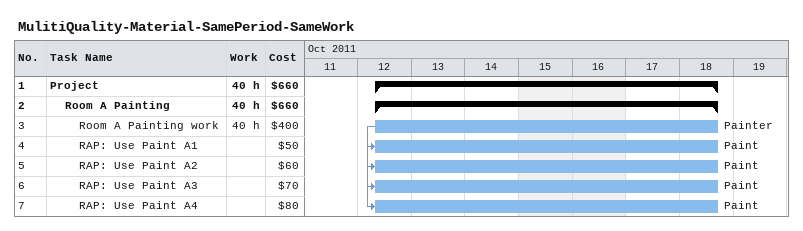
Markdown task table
MulitiQuality-Material-SamePeriod-SameWork

| ID | Level | Task | Start | Finish | Predecessors | Resources | Work (h) | Cost ($) |
|---|---|---|---|---|---|---|---|---|
| 1 | 1 | **Project** | 2011-10-12 | 2011-10-18 |  |  | 40 | 660 |
| 2 | 2 | **Room A Painting** | 2011-10-12 | 2011-10-18 |  |  | 40 | 660 |
| 3 | 3 | Room A Painting work | 2011-10-12 | 2011-10-18 |  | Painter | 40 | 400 |
| 4 | 3 | RAP: Use Paint A1 | 2011-10-12 | 2011-10-18 | 3SS | Paint |  | 50 |
| 5 | 3 | RAP: Use Paint A2 | 2011-10-12 | 2011-10-18 | 3SS | Paint |  | 60 |
| 6 | 3 | RAP: Use Paint A3 | 2011-10-12 | 2011-10-18 | 3SS | Paint |  | 70 |
| 7 | 3 | RAP: Use Paint A4 | 2011-10-12 | 2011-10-18 | 3SS | Paint |  | 80 |
